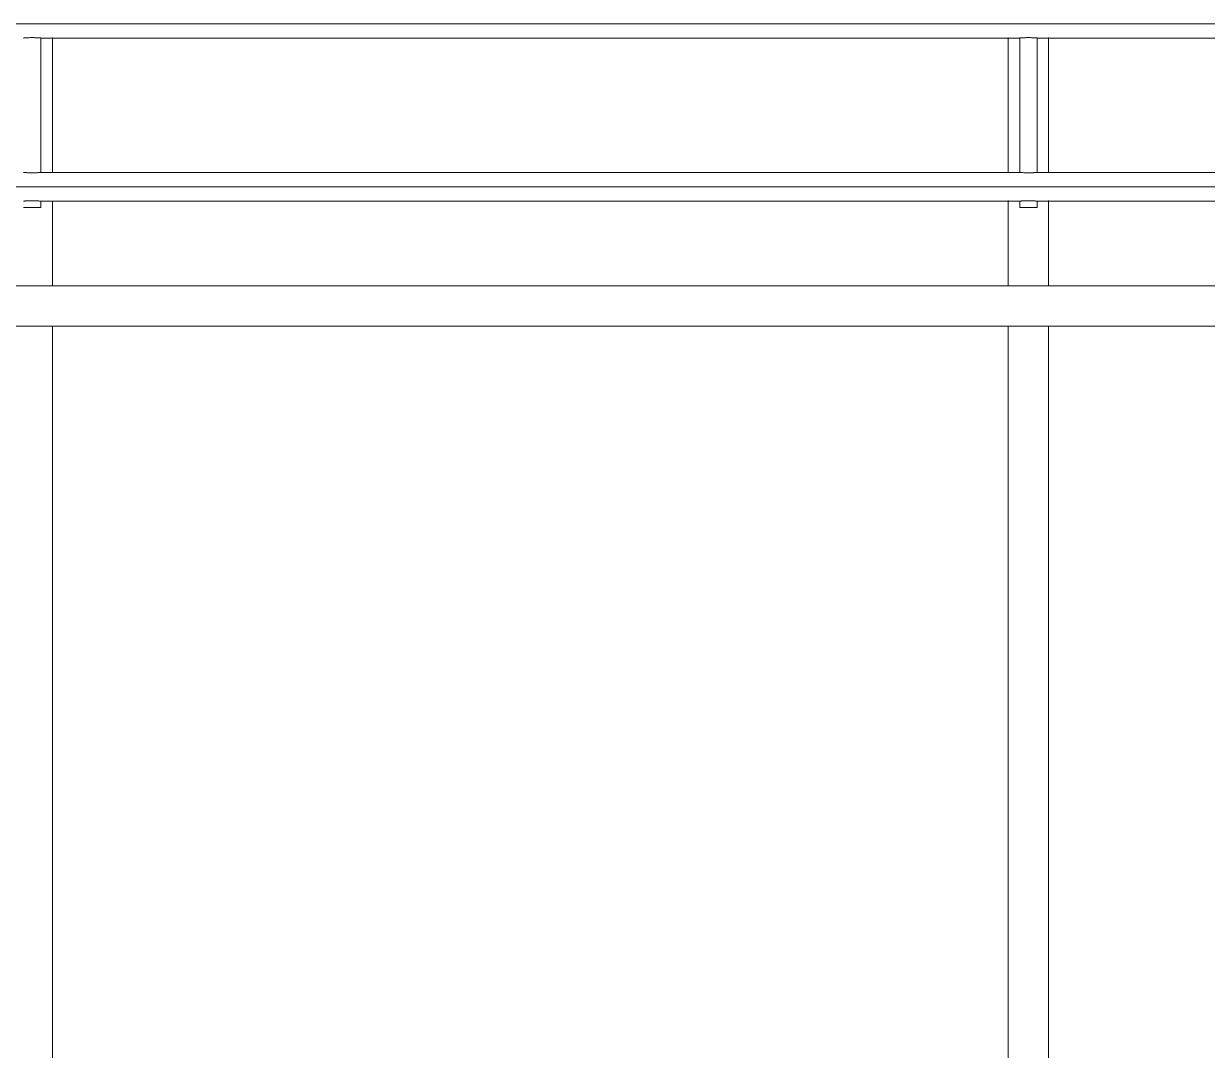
# Model space of a CAD drawing. Header units: metres. Extents: x -199 to 506, y -5 to 23.
# Drawn here: x -186.226 to -184.465, y 1.106 to 2.633 of the extents above; entities that cross this region are included whole.
import ezdxf

# ---------------------------------------------------------------- set-up
doc = ezdxf.new("R2010")
doc.units = ezdxf.units.M
doc.layers.add('06MUR', color=8, linetype='Continuous', lineweight=9)
doc.layers.add('26VENT', color=144, linetype='Continuous', lineweight=5)

# ---------------------------------------------------------------- blocks, each defined once
blk = doc.blocks.new('Solar Shade-Aluminium-01 - Solar Shade-Aluminium-01-7044055-600rNorthElevEjeA Paint')
at = {"layer": '06MUR'}
for p, q in [((-195.0751, 2.6334), (-183.219, 2.6334)), ((-186.2008, 2.6121), (-184.7439, 2.6121)), ((-186.2008, 2.4121), (-186.2008, 2.6121)), ((-184.7439, 2.6121), (-184.7439, 2.4121)), ((-184.7185, 2.6121), (-183.2617, 2.6121)), ((-184.7185, 2.4121), (-184.7185, 2.6121)), ((-184.7439, 2.4121), (-186.2008, 2.4121)), ((-183.2617, 2.4121), (-184.7185, 2.4121)), ((-195.0751, 2.3908), (-183.219, 2.3908)), ((-186.2262, 2.36), (-186.2008, 2.36)), ((-186.2008, 2.36), (-186.2262, 2.36)), ((-186.2008, 2.3695), (-184.7439, 2.3695)), ((-186.2008, 2.36), (-186.2008, 2.3695)), ((-184.7439, 2.3695), (-184.7439, 2.36)), ((-184.7439, 2.36), (-184.7185, 2.36)), ((-184.7185, 2.36), (-184.7439, 2.36)), ((-184.7185, 2.3695), (-183.2617, 2.3695)), ((-184.7185, 2.36), (-184.7185, 2.3695))]:
    blk.add_line(p, q, dxfattribs=at)
for points, knots in [([(-186.2262, 2.6121), (-186.2262, 2.6121), (-186.226, 2.6121), (-186.2255, 2.6122), (-186.2245, 2.6122), (-186.2232, 2.6123), (-186.2217, 2.6124), (-186.2198, 2.6125), (-186.2178, 2.6126), (-186.2155, 2.6127), (-186.2134, 2.6127), (-186.2115, 2.6127), (-186.2097, 2.6126), (-186.2075, 2.6126), (-186.2052, 2.6124), (-186.2033, 2.6123), (-186.2014, 2.6122), (-186.2008, 2.6121), (-186.2008, 2.6121)], [0, 0, 0, 0, 0.055556, 0.111111, 0.166667, 0.222222, 0.277778, 0.333333, 0.388889, 0.444444, 0.513889, 0.548611, 0.583333, 0.652778, 0.722222, 0.791667, 0.861111, 1, 1, 1, 1]), ([(-184.7439, 2.6121), (-184.7439, 2.6121), (-184.7438, 2.6121), (-184.7432, 2.6122), (-184.7423, 2.6122), (-184.741, 2.6123), (-184.7394, 2.6124), (-184.7376, 2.6125), (-184.7356, 2.6126), (-184.7333, 2.6127), (-184.7311, 2.6127), (-184.7293, 2.6127), (-184.7275, 2.6126), (-184.7253, 2.6126), (-184.723, 2.6124), (-184.7211, 2.6123), (-184.7191, 2.6122), (-184.7185, 2.6121), (-184.7185, 2.6121)], [0, 0, 0, 0, 0.055556, 0.111111, 0.166667, 0.222222, 0.277778, 0.333333, 0.388889, 0.444444, 0.513889, 0.548611, 0.583333, 0.652778, 0.722222, 0.791667, 0.861111, 1, 1, 1, 1]), ([(-186.2008, 2.4121), (-186.2008, 2.4121), (-186.2011, 2.4121), (-186.2024, 2.412), (-186.2037, 2.4119), (-186.2053, 2.4118), (-186.2071, 2.4117), (-186.2091, 2.4116), (-186.2114, 2.4115), (-186.2136, 2.4115), (-186.2154, 2.4115), (-186.2172, 2.4116), (-186.2194, 2.4116), (-186.2217, 2.4118), (-186.2236, 2.4119), (-186.2256, 2.412), (-186.2261, 2.4121), (-186.2262, 2.4121)], [0, 0, 0, 0, 0.111111, 0.166667, 0.222222, 0.277778, 0.333333, 0.388889, 0.444444, 0.513889, 0.548611, 0.583333, 0.652778, 0.722222, 0.791667, 0.861111, 1, 1, 1, 1]), ([(-184.7185, 2.4121), (-184.7185, 2.4121), (-184.7189, 2.4121), (-184.7202, 2.412), (-184.7214, 2.4119), (-184.723, 2.4118), (-184.7248, 2.4117), (-184.7269, 2.4116), (-184.7292, 2.4115), (-184.7313, 2.4115), (-184.7332, 2.4115), (-184.7349, 2.4116), (-184.7372, 2.4116), (-184.7394, 2.4118), (-184.7414, 2.4119), (-184.7433, 2.412), (-184.7439, 2.4121), (-184.7439, 2.4121)], [0, 0, 0, 0, 0.111111, 0.166667, 0.222222, 0.277778, 0.333333, 0.388889, 0.444444, 0.513889, 0.548611, 0.583333, 0.652778, 0.722222, 0.791667, 0.861111, 1, 1, 1, 1]), ([(-186.2262, 2.3695), (-186.2262, 2.3695), (-186.226, 2.3695), (-186.2255, 2.3695), (-186.2245, 2.3696), (-186.2232, 2.3697), (-186.2217, 2.3698), (-186.2198, 2.3699), (-186.2178, 2.37), (-186.2155, 2.37), (-186.2134, 2.37), (-186.2115, 2.37), (-186.2097, 2.37), (-186.2075, 2.3699), (-186.2052, 2.3698), (-186.2033, 2.3697), (-186.2014, 2.3695), (-186.2008, 2.3695), (-186.2008, 2.3695)], [0, 0, 0, 0, 0.055556, 0.111111, 0.166667, 0.222222, 0.277778, 0.333333, 0.388889, 0.444444, 0.513889, 0.548611, 0.583333, 0.652778, 0.722222, 0.791667, 0.861111, 1, 1, 1, 1]), ([(-186.2113, 2.37), (-186.2122, 2.37), (-186.2136, 2.37), (-186.215, 2.37), (-186.2156, 2.37), (-186.2157, 2.37)], [0.4444444, 0.4444444, 0.4444444, 0.4444444, 0.5138889, 0.5486111, 0.5555556, 0.5555556, 0.5555556, 0.5555556]), ([(-184.7439, 2.3695), (-184.7439, 2.3695), (-184.7438, 2.3695), (-184.7432, 2.3695), (-184.7423, 2.3696), (-184.741, 2.3697), (-184.7394, 2.3698), (-184.7376, 2.3699), (-184.7356, 2.37), (-184.7333, 2.37), (-184.7311, 2.37), (-184.7293, 2.37), (-184.7275, 2.37), (-184.7253, 2.3699), (-184.723, 2.3698), (-184.7211, 2.3697), (-184.7191, 2.3695), (-184.7185, 2.3695), (-184.7185, 2.3695)], [0, 0, 0, 0, 0.055556, 0.111111, 0.166667, 0.222222, 0.277778, 0.333333, 0.388889, 0.444444, 0.513889, 0.548611, 0.583333, 0.652778, 0.722222, 0.791667, 0.861111, 1, 1, 1, 1]), ([(-184.729, 2.37), (-184.7299, 2.37), (-184.7313, 2.37), (-184.7328, 2.37), (-184.7333, 2.37), (-184.7334, 2.37)], [0.4444444, 0.4444444, 0.4444444, 0.4444444, 0.5138889, 0.5486111, 0.5555556, 0.5555556, 0.5555556, 0.5555556])]:
    blk.add_open_spline(points, degree=3, knots=knots, dxfattribs=at)
blk = doc.blocks.new('Rectangular Mullion - 60x167-V17-600rNorthElevEjeA Paint')
at = {"layer": '26VENT'}
for p, q in [((-186.2135, 2.2436), (-187.6957, 2.2436)), ((-187.6957, 2.1836), (-186.2135, 2.1836))]:
    blk.add_line(p, q, dxfattribs=at)
blk = doc.blocks.new('Rectangular Mullion - 60x167-7715938-600rNorthElevEjeA Paint')
at = {"layer": '26VENT'}
for p, q in [((-183.279, 2.2436), (-184.7312, 2.2436)), ((-183.279, 2.2436), (-183.279, 2.1836)), ((-184.7312, 2.1836), (-183.279, 2.1836))]:
    blk.add_line(p, q, dxfattribs=at)
blk = doc.blocks.new('Rectangular Mullion - 60x167-V18-600rNorthElevEjeA Paint')
at = {"layer": '26VENT'}
for p, q in [((-187.7257, 2.1836), (-187.6657, 2.1836)), ((-187.7257, 2.1836), (-187.7257, 0.11)), ((-187.6657, 0.11), (-187.6657, 2.1836)), ((-187.6657, 0.11), (-187.7257, 0.11))]:
    blk.add_line(p, q, dxfattribs=at)
blk = doc.blocks.new('Rectangular Mullion - 60x167-V19-600rNorthElevEjeA Paint')
at = {"layer": '26VENT'}
for p, q in [((-184.7612, 2.1836), (-184.7012, 2.1836)), ((-184.7612, 2.1836), (-184.7612, 0.5923)), ((-184.7012, 0.5921), (-184.7012, 2.1836)), ((-184.7612, 0.1358), (-184.7612, 0.11)), ((-184.7012, 0.11), (-184.7012, 0.1368)), ((-184.7012, 0.11), (-184.7612, 0.11))]:
    blk.add_line(p, q, dxfattribs=at)
blk = doc.blocks.new('Rectangular Mullion - 60x167-V21-600rNorthElevEjeA Paint')
at = {"layer": '26VENT'}
for p, q in [((-186.2435, 2.6127), (-186.2435, 2.4115)), ((-186.1835, 2.4115), (-186.1835, 2.6127)), ((-186.2435, 2.37), (-186.2435, 2.2436)), ((-186.1835, 2.2436), (-186.1835, 2.3701)), ((-186.1835, 2.2436), (-186.2435, 2.2436))]:
    blk.add_line(p, q, dxfattribs=at)
blk = doc.blocks.new('Rectangular Mullion - 60x167-V22-600rNorthElevEjeA Paint')
at = {"layer": '26VENT'}
for p, q in [((-184.7612, 2.6128), (-184.7612, 2.4114)), ((-184.7012, 2.4114), (-184.7012, 2.6128)), ((-184.7612, 2.3702), (-184.7612, 2.2436)), ((-184.7012, 2.2436), (-184.7012, 2.3702)), ((-184.7012, 2.2436), (-184.7612, 2.2436))]:
    blk.add_line(p, q, dxfattribs=at)

msp = doc.modelspace()

# ---------------------------------------------------------------- block references
at = {"layer": '06MUR'}
msp.add_blockref('Solar Shade-Aluminium-01 - Solar Shade-Aluminium-01-7044055-600rNorthElevEjeA Paint', (0, 0), dxfattribs=at)
at = {"layer": '26VENT'}
for name, p in [('Rectangular Mullion - 60x167-V21-600rNorthElevEjeA Paint', (0, 0)), ('Rectangular Mullion - 60x167-V22-600rNorthElevEjeA Paint', (0, 0)), ('Rectangular Mullion - 60x167-V17-600rNorthElevEjeA Paint', (0, 0)), ('Rectangular Mullion - 60x167-V17-600rNorthElevEjeA Paint', (1.4822, 0)), ('Rectangular Mullion - 60x167-7715938-600rNorthElevEjeA Paint', (0, 0)), ('Rectangular Mullion - 60x167-V18-600rNorthElevEjeA Paint', (1.4822, 0)), ('Rectangular Mullion - 60x167-V19-600rNorthElevEjeA Paint', (0, 0))]:
    msp.add_blockref(name, p, dxfattribs=at)

doc.saveas('drawing.dxf')
